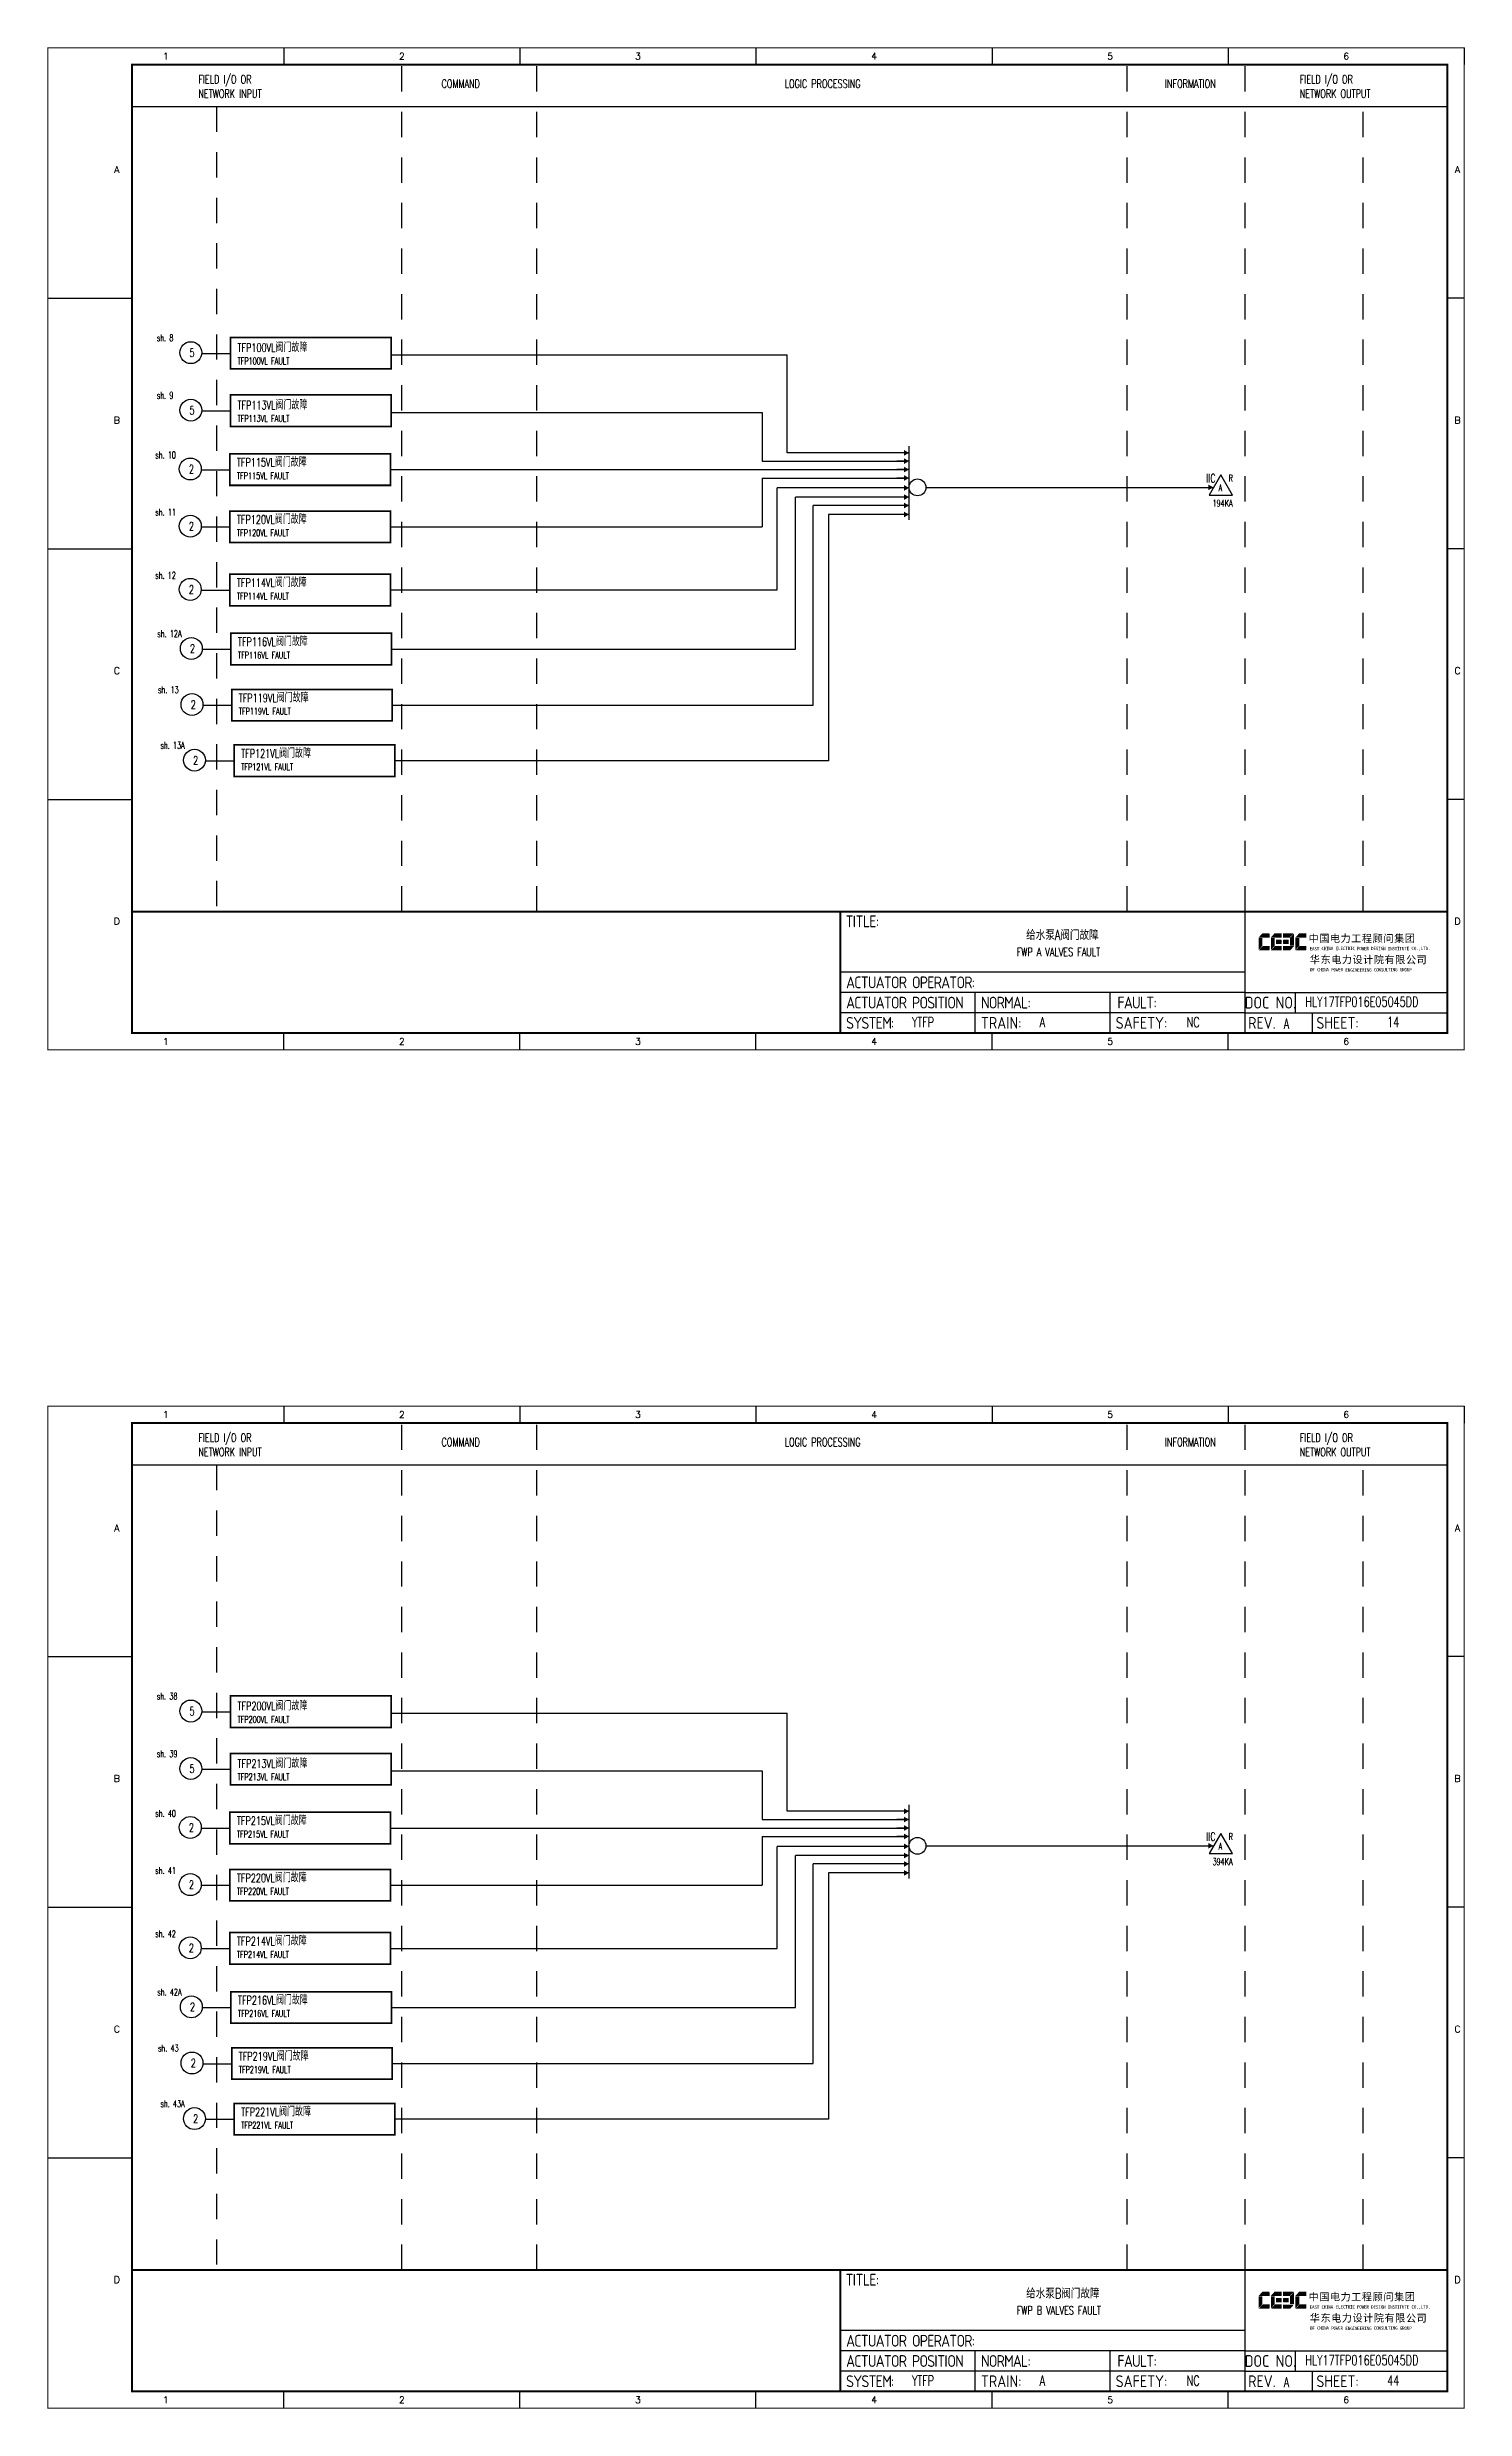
# Model space of a CAD drawing. Header units: millimetres. Extents: x 38833 to 52469, y 29493 to 32647.
# Drawn here: x 44526 to 44946, y 30242 to 30942 of the extents above; entities that cross this region are included whole.
import ezdxf
from ezdxf.enums import TextEntityAlignment as Align

# ---------------------------------------------------------------- set-up
doc = ezdxf.new("R2010")
doc.units = ezdxf.units.MM
doc.linetypes.add('JIS_02_0.7', pattern=[1.35, 0.75, -0.6])
for name, color, linetype in [('BORDER', 1, 'Continuous'), ('MLINE', 6, 'Continuous'), ('TITLE', 1, 'Continuous'), ('TK', 7, 'Continuous'), ('图框_外框线', 7, 'Continuous'), ('图框_标题栏文字', 6, 'Continuous')]:
    doc.layers.add(name, color=color, linetype=linetype)
doc.styles.add('ecepdi', font='simhei.ttf', dxfattribs={"width": 0.9})
doc.styles.get("Standard").update_dxf_attribs({"font": 'romans.shx', "width": 0.7, "bigfont": 'hztxta.shx'})
doc.styles.add('工程字', font='gbenor.shx', dxfattribs={"bigfont": 'gbcbig.shx'})

# ---------------------------------------------------------------- blocks, each defined once
blk = doc.blocks.new('A$C1E0003F3')
h = blk.add_hatch(color=152)
edge = h.paths.add_edge_path()
edge.add_ellipse((5.15, 4.41), major_axis=(0, 0.211), ratio=0.769231, start_angle=-90, end_angle=0)
edge.add_line((5.15, 4.62), (3.22, 4.62))
edge.add_line((3.22, 4.62), (2.09, 3.35))
edge.add_line((2.09, 3.35), (5.32, 3.35))
edge.add_line((5.32, 3.35), (5.32, 4.41))
h.paths.add_polyline_path([(3.22, 3.23), (2.09, 3.23), (2.09, -0.36), (3.22, 0.91)])
edge = h.paths.add_edge_path()
edge.add_line((5.32, 0.81), (3.27, 0.81))
edge.add_line((3.27, 0.81), (2.13, -0.46))
edge.add_line((2.13, -0.46), (5.15, -0.46))
edge.add_ellipse((5.15, -0.25), major_axis=(0, 0.211), ratio=0.769231, start_angle=180, end_angle=270)
edge.add_line((5.32, -0.25), (5.32, 0.81))
h = blk.add_hatch(color=152)
edge = h.paths.add_edge_path()
edge.add_ellipse((8.78, 4.41), major_axis=(0, 0.211), ratio=0.769231, start_angle=-90, end_angle=0)
edge.add_line((8.78, 4.62), (6.84, 4.62))
edge.add_line((6.84, 4.62), (5.71, 3.35))
edge.add_line((5.71, 3.35), (8.94, 3.35))
edge.add_line((8.94, 3.35), (8.94, 4.41))
h.paths.add_polyline_path([(6.84, 3.23), (5.71, 3.23), (5.71, -0.36), (6.84, 0.91)])
edge = h.paths.add_edge_path()
edge.add_ellipse((8.78, 2.49), major_axis=(0, 0.211), ratio=0.769231, start_angle=-90, end_angle=0)
edge.add_line((8.78, 2.7), (7.22, 2.7))
edge.add_line((7.22, 2.7), (7.22, 1.44))
edge.add_line((7.22, 1.44), (8.78, 1.44))
edge.add_ellipse((8.78, 1.65), major_axis=(0, 0.211), ratio=0.769231, start_angle=180, end_angle=270)
edge.add_line((8.94, 1.65), (8.94, 2.49))
edge = h.paths.add_edge_path()
edge.add_line((8.94, 0.81), (6.89, 0.81))
edge.add_line((6.89, 0.81), (5.75, -0.46))
edge.add_line((5.75, -0.46), (8.78, -0.46))
edge.add_ellipse((8.78, -0.25), major_axis=(0, 0.211), ratio=0.769231, start_angle=180, end_angle=270)
edge.add_line((8.94, -0.25), (8.94, 0.81))
h = blk.add_hatch(color=1)
edge = h.paths.add_edge_path()
edge.add_line((12.48, 4.62), (9.46, 4.62))
edge.add_ellipse((9.46, 4.41), major_axis=(0, 0.211), ratio=0.769231, start_angle=0, end_angle=90)
edge.add_line((9.3, 4.41), (9.3, 3.35))
edge.add_line((9.3, 3.35), (11.35, 3.35))
edge.add_line((11.35, 3.35), (12.48, 4.62))
h.paths.add_polyline_path([(12.57, 4.56), (11.38, 3.23), (11.38, 0.93), (12.57, 0.93)])
edge = h.paths.add_edge_path()
edge.add_line((11.03, 2.7), (9.46, 2.7))
edge.add_ellipse((9.46, 2.49), major_axis=(0, 0.211), ratio=0.769231, start_angle=0, end_angle=90)
edge.add_line((9.3, 2.49), (9.3, 1.65))
edge.add_ellipse((9.46, 1.65), major_axis=(0, 0.211), ratio=0.769231, start_angle=90, end_angle=180)
edge.add_line((9.46, 1.44), (11.03, 1.44))
edge.add_line((11.03, 1.44), (11.03, 2.7))
h = blk.add_hatch(color=1)
edge = h.paths.add_edge_path()
edge.add_line((12.58, 0.79), (9.3, 0.79))
edge.add_line((9.3, 0.79), (9.3, -0.27))
edge.add_ellipse((9.46, -0.27), major_axis=(0, 0.211), ratio=0.769231, start_angle=90, end_angle=180)
edge.add_line((9.46, -0.48), (11.43, -0.48))
edge.add_line((11.43, -0.48), (12.58, 0.79))
h = blk.add_hatch(color=152)
edge = h.paths.add_edge_path()
edge.add_ellipse((16.11, 4.41), major_axis=(0, 0.211), ratio=0.769231, start_angle=-90, end_angle=0)
edge.add_line((16.11, 4.62), (14.14, 4.62))
edge.add_line((14.14, 4.62), (13, 3.35))
edge.add_line((13, 3.35), (16.27, 3.35))
edge.add_line((16.27, 3.35), (16.27, 4.41))
h.paths.add_polyline_path([(14.14, 3.23), (13, 3.23), (13, -0.36), (14.14, 0.91)])
edge = h.paths.add_edge_path()
edge.add_line((16.27, 0.81), (14.18, 0.81))
edge.add_line((14.18, 0.81), (13.04, -0.46))
edge.add_line((13.04, -0.46), (16.03, -0.46))
edge.add_ellipse((16.03, -0.15), major_axis=(0, 0.316), ratio=0.769231, start_angle=180, end_angle=270)
edge.add_line((16.27, -0.15), (16.27, 0.81))
at = {"layer": 'TITLE', "color": 7, "style": 'ecepdi'}
for s, p in [('中', (16.92, 1.94)), ('国', (20.09, 2)), ('电', (23.25, 1.99)), ('力', (26.39, 1.96)), ('工', (29.53, 1.95)), ('程', (32.71, 1.98)), ('顾', (35.9, 1.98)), ('问', (39.09, 1.94)), ('集', (42.26, 1.98)), ('团', (45.42, 2.01)), ('华', (17.24, -4.31)), ('东', (20.45, -4.29)), ('电', (23.62, -4.35)), ('力', (26.75, -4.32)), ('设', (29.92, -4.3)), ('计', (33.05, -4.31)), ('院', (36.26, -4.29)), ('有', (39.41, -4.29)), ('限', (42.57, -4.32)), ('公', (45.78, -4.38)), ('司', (48.91, -4.35))]:
    blk.add_text(s, height=2.2, dxfattribs=at).set_placement(p)
at = {"layer": 'TITLE', "color": 7, "style": 'ecepdi', "width": 0.975}
for s, p in [('E', (17.58, 0.02)), ('A', (18.29, 0.03)), ('S', (19, 0.03)), ('T', (19.7, 0.03)), ('C', (21.1, 0.09)), ('H', (21.77, 0.09)), ('I', (22.46, 0.09)), ('N', (23.17, 0.1)), ('A', (23.86, 0.1)), ('E', (25.35, 0.09)), ('L', (26.05, 0.11)), ('E', (26.76, 0.1)), ('C', (27.46, 0.12)), ('T', (28.18, 0.11)), ('R', (28.87, 0.1)), ('I', (29.57, 0.11)), ('C', (30.28, 0.1)), ('P', (31.64, 0.09)), ('O', (32.32, 0.08)), ('W', (33.03, 0.08)), ('E', (33.72, 0.08)), ('R', (34.42, 0.09)), ('D', (35.81, 0.1)), ('E', (36.52, 0.1)), ('S', (37.2, 0.1)), ('I', (37.91, 0.09)), ('G', (38.68, 0.11)), ('N', (39.38, 0.09)), ('I', (40.72, 0.07)), ('N', (41.43, 0.08)), ('S', (42.14, 0.08)), ('T', (42.83, 0.08)), ('I', (43.52, 0.09)), ('T', (44.22, 0.07)), ('U', (44.93, 0.07)), ('T', (45.63, 0.08)), ('E', (46.34, 0.09)), ('C', (47.76, 0.11)), ('O', (48.48, 0.1)), ('L', (50.56, 0.1)), ('T', (51.27, 0.1)), ('D', (51.96, 0.1)), ('O', (17.67, -6.18)), ('OF', (18.01, -6.2)), ('F', (18.37, -6.2)), ('C', (19.8, -6.19)), ('H', (20.47, -6.19)), ('I', (21.15, -6.19)), ('N', (21.87, -6.18)), ('A', (22.56, -6.18)), ('P', (23.98, -6.2)), ('O', (24.66, -6.21)), ('W', (25.36, -6.21)), ('E', (26.06, -6.21)), ('R', (26.75, -6.2)), ('E', (28.19, -6.24)), ('N', (28.91, -6.27)), ('G', (29.62, -6.26)), ('I', (30.32, -6.27)), ('N', (31.02, -6.27)), ('E', (31.7, -6.28)), ('E', (32.41, -6.27)), ('R', (33.1, -6.24)), ('I', (33.81, -6.24)), ('N', (34.51, -6.26)), ('G', (35.2, -6.24)), ('C', (36.61, -6.19)), ('O', (37.3, -6.21)), ('N', (38, -6.2)), ('S', (38.71, -6.21)), ('U', (39.41, -6.18)), ('L', (40.11, -6.18)), ('T', (40.81, -6.19)), ('I', (41.51, -6.21)), ('N', (42.2, -6.21)), ('G', (42.91, -6.17)), ('G', (44.29, -6.2)), ('R', (45, -6.21)), ('O', (45.69, -6.22)), ('U', (46.39, -6.2)), ('P', (47.1, -6.23)), ('.', (49.23, 0.1)), (',', (49.87, 0.1)), ('.', (52.72, 0.11))]:
    blk.add_text(s, height=1, dxfattribs=at).set_placement(p, align=Align.MIDDLE_CENTER)
blk = doc.blocks.new('A$C613255F0')
for p, q in [((70, 297), (70, 292)), ((140, 297), (140, 292)), ((210, 297), (210, 292)), ((280, 297), (280, 292)), ((350, 297), (350, 292)), ((420, 297), (420, 292)), ((0, 222.75), (25, 222.75)), ((420, 222.75), (415, 222.75)), ((0, 148.5), (25, 148.5)), ((420, 148.5), (415, 148.5)), ((0, 74.25), (25, 74.25)), ((420, 74.25), (415, 74.25)), ((70, 0), (70, 5)), ((140, 0), (140, 5)), ((210, 0), (210, 5)), ((280, 0), (280, 5)), ((350, 0), (350, 5))]:
    blk.add_line(p, q)
at = {"layer": 'MLINE', "linetype": 'JIS_02_0.7', "ltscale": 10}
for p, q in [((105, 41), (105, 292)), ((145, 41), (145, 292)), ((320, 41), (320, 292)), ((355, 41), (355, 292)), ((50, 279.56), (50, 41)), ((390, 41), (390, 279.56))]:
    blk.add_line(p, q, dxfattribs=at)
at = {"layer": 'MLINE'}
blk.add_line((25, 279.56), (415, 279.56), dxfattribs=at)
at = {"layer": '图框_外框线'}
for p, q in [((355, 5), (355, 41)), ((355, 23), (235, 23)), ((355, 17), (235, 17)), ((275, 11), (275, 17)), ((315, 11), (315, 17)), ((355, 17), (415, 17)), ((370, 11), (370, 17)), ((355, 11), (235, 11)), ((355, 11), (235, 11)), ((275, 5), (275, 11)), ((315, 5), (315, 11)), ((355, 11), (415, 11)), ((375, 5), (375, 11))]:
    blk.add_line(p, q, dxfattribs=at)
for points, const_width in [([(0, 0), (420, 0), (420, 297), (0, 297)], 0.3), ([(25, 5), (415, 5), (415, 292), (25, 292)], 0.6)]:
    blk.add_lwpolyline(points, close=True, dxfattribs=dict(at, const_width=const_width))
at = {"layer": '图框_外框线', "const_width": 0.6}
blk.add_lwpolyline([(235, 41), (25, 41)], dxfattribs=at)
at = {"layer": '图框_外框线'}
blk.add_lwpolyline([(415, 41, 0.6, 0.6, 0), (235, 41, 0.6, 0.6, 0), (235, 5, 0, 0, 0)], format="xyseb", dxfattribs=at)
blk.add_blockref('A$C1E0003F3', (356.94, 29.95))
at = {"layer": 'MLINE', "char_height": 2.5, "width": 31.8959, "attachment_point": 1}
for s, insert in [('FIELD I/O OR', (44.67, 288.89)), ('COMMAND', (116.74, 287.58)), ('LOGIC PROCESSING', (218.52, 287.58)), ('INFORMATION', (331.25, 287.58)), ('FIELD I/O OR', (371.22, 288.89)), ('NETWORK INPUT', (44.67, 284.64)), ('NETWORK OUTPUT', (371.22, 284.64))]:
    blk.add_mtext(s, dxfattribs=dict(at, insert=insert))
at = {"layer": 'TK', "color": 3}
for s, p in [('1', (35, 294.5)), ('2', (105, 294.5)), ('3', (175, 294.5)), ('4', (245, 294.5)), ('5', (315, 294.5)), ('6', (385, 294.5)), ('1', (35, 2.5)), ('2', (105, 2.5)), ('3', (175, 2.5)), ('4', (245, 2.5)), ('5', (315, 2.5)), ('6', (385, 2.5))]:
    blk.add_text(s, height=2, dxfattribs=at).set_placement(p, align=Align.MIDDLE)
for s, p in [('A', (20.5, 259.88)), ('A', (418, 259.88)), ('B', (20.5, 185.62)), ('B', (418, 185.62)), ('C', (20.5, 111.38)), ('C', (418, 111.38)), ('D', (20.5, 37.12)), ('D', (418, 37.12))]:
    blk.add_text(s, height=2, dxfattribs=at).set_placement(p, align=Align.CENTER)
at = {"layer": '图框_标题栏文字', "char_height": 3.5, "style": '工程字'}
for s, insert, width, attachment_point in [('{\\T0.9; TITLE:}', (234.86, 38.09), 14.2249, 4), ('{\\T0.9; ACTUATOR OPERATOR:}', (235, 20), 40, 4), ('{\\T0.9; ACTUATOR POSITION}', (235, 14), 45, 4), ('{\\T0.9; NORMAL:}', (275, 14), 18.2557, 4), ('{\\T0.9; FAULT:}', (315.44, 14), 15, 4), ('DOC NO.', (362.5, 14), 15, 5), ('{\\T0.9; SYSTEM:}', (235, 8), 17.9526, 4), ('{\\T0.9; }TRAIN: ', (275, 8), 17.6638, 4), ('SAFETY:', (324.3, 8), 22.3993, 5), ('REV.', (360, 8), 10, 5), ('SHEET:', (382.42, 8), 20, 5)]:
    blk.add_mtext(s, dxfattribs=dict(at, insert=insert, width=width, attachment_point=attachment_point))

msp = doc.modelspace()

# ---------------------------------------------------------------- hatches: boundary and pattern name
for points in [[(44871.56, 30811.36), (44870.06, 30812.23), (44870.06, 30810.5)], [(44871.56, 30408.76), (44870.06, 30409.63), (44870.06, 30407.9)]]:
    msp.add_hatch(color=256).paths.add_polyline_path(points)
at = {"layer": 'BORDER'}
for points in [[(44781.34, 30821.58), (44779.84, 30822.45), (44779.84, 30820.72)], [(44781.34, 30819.13), (44779.84, 30820), (44779.84, 30818.27)], [(44781.34, 30816.63), (44779.84, 30817.5), (44779.84, 30815.77)], [(44781.34, 30814.13), (44779.84, 30815), (44779.84, 30813.27)], [(44781.34, 30811.19), (44779.84, 30812.06), (44779.84, 30810.32)], [(44781.34, 30808.47), (44779.84, 30809.34), (44779.84, 30807.61)], [(44781.34, 30805.98), (44779.84, 30806.84), (44779.84, 30805.11)], [(44781.34, 30803.32), (44779.84, 30804.18), (44779.84, 30802.45)], [(44781.34, 30418.99), (44779.84, 30419.85), (44779.84, 30418.12)], [(44781.34, 30416.53), (44779.84, 30417.4), (44779.84, 30415.67)], [(44781.34, 30414.03), (44779.84, 30414.9), (44779.84, 30413.17)], [(44781.34, 30411.53), (44779.84, 30412.4), (44779.84, 30410.67)], [(44781.34, 30408.59), (44779.84, 30409.46), (44779.84, 30407.72)], [(44781.34, 30405.87), (44779.84, 30406.74), (44779.84, 30405.01)], [(44781.34, 30403.38), (44779.84, 30404.24), (44779.84, 30402.51)], [(44781.34, 30400.72), (44779.84, 30401.59), (44779.84, 30399.85)]]:
    msp.add_hatch(color=256, dxfattribs=at).paths.add_polyline_path(points)

# ---------------------------------------------------------------- linework, layer by layer
for p, q in [((44580.18, 30850.98), (44571.67, 30850.98)), ((44627.8, 30850.63), (44745.28, 30850.63)), ((44745.28, 30821.58), (44745.28, 30850.63)), ((44580.18, 30833.94), (44571.67, 30833.94)), ((44627.8, 30833.58), (44737.86, 30833.58)), ((44737.86, 30833.58), (44737.86, 30819.13)), ((44627.63, 30816.63), (44737.86, 30816.63)), ((44737.86, 30819.13), (44780.57, 30819.13)), ((44737.86, 30816.63), (44780.57, 30816.63)), ((44777.74, 30821.58), (44745.28, 30821.58)), ((44580.01, 30816.49), (44571.5, 30816.49)), ((44737.86, 30814.13), (44780.57, 30814.13)), ((44737.86, 30814.13), (44737.86, 30799.68)), ((44742.26, 30780.95), (44742.26, 30811.19)), ((44779.91, 30811.19), (44742.26, 30811.19)), ((44786.39, 30811.36), (44871.56, 30811.36)), ((44779.89, 30808.47), (44747.73, 30808.47)), ((44747.73, 30763.44), (44747.73, 30808.47)), ((44779.85, 30805.98), (44752.91, 30805.98)), ((44752.91, 30746.82), (44752.91, 30805.98)), ((44779.92, 30803.32), (44757.47, 30803.32)), ((44757.47, 30803.32), (44757.47, 30730.34)), ((44580.01, 30799.54), (44571.5, 30799.54)), ((44627.63, 30799.68), (44737.86, 30799.68)), ((44580, 30780.81), (44571.49, 30780.81)), ((44627.62, 30780.95), (44742.26, 30780.95)), ((44580.32, 30763.3), (44571.8, 30763.3)), ((44627.94, 30763.44), (44747.73, 30763.44)), ((44580.54, 30746.68), (44572.02, 30746.68)), ((44628.15, 30746.82), (44752.91, 30746.82)), ((44581.26, 30730.2), (44572.75, 30730.2)), ((44757.47, 30730.34), (44628.88, 30730.34)), ((44580.18, 30448.39), (44571.67, 30448.39)), ((44627.8, 30448.03), (44745.28, 30448.03)), ((44745.28, 30418.99), (44745.28, 30448.03)), ((44580.18, 30431.34), (44571.67, 30431.34)), ((44627.8, 30430.98), (44737.86, 30430.98)), ((44737.86, 30430.98), (44737.86, 30416.53)), ((44777.74, 30418.99), (44745.28, 30418.99)), ((44580.01, 30413.89), (44571.5, 30413.89)), ((44627.63, 30414.03), (44737.86, 30414.03)), ((44737.86, 30416.53), (44780.57, 30416.53)), ((44737.86, 30414.03), (44780.57, 30414.03)), ((44737.86, 30411.53), (44780.57, 30411.53)), ((44737.86, 30411.53), (44737.86, 30397.09)), ((44742.26, 30378.36), (44742.26, 30408.59)), ((44779.91, 30408.59), (44742.26, 30408.59)), ((44779.89, 30405.87), (44747.73, 30405.87)), ((44747.73, 30360.84), (44747.73, 30405.87)), ((44786.39, 30408.76), (44871.56, 30408.76)), ((44580.01, 30396.94), (44571.5, 30396.94)), ((44627.63, 30397.09), (44737.86, 30397.09)), ((44779.85, 30403.38), (44752.91, 30403.38)), ((44752.91, 30344.22), (44752.91, 30403.38)), ((44779.92, 30400.72), (44757.47, 30400.72)), ((44757.47, 30400.72), (44757.47, 30327.74)), ((44580, 30378.21), (44571.49, 30378.21)), ((44627.62, 30378.36), (44742.26, 30378.36)), ((44580.32, 30360.7), (44571.8, 30360.7)), ((44627.94, 30360.84), (44747.73, 30360.84)), ((44580.54, 30344.08), (44572.02, 30344.08)), ((44628.15, 30344.22), (44752.91, 30344.22)), ((44581.26, 30327.6), (44572.75, 30327.6)), ((44757.47, 30327.74), (44628.88, 30327.74))]:
    msp.add_line(p, q)
at = {"const_width": 0.5}
for points in [[(44580.18, 30855.8), (44627.8, 30855.8), (44627.8, 30846.46), (44580.18, 30846.46), (44580.18, 30855.8)], [(44580.18, 30838.75), (44627.8, 30838.75), (44627.8, 30829.41), (44580.18, 30829.41), (44580.18, 30838.75)], [(44580.01, 30821.3), (44627.63, 30821.3), (44627.63, 30811.96), (44580.01, 30811.96), (44580.01, 30821.3)], [(44580.01, 30804.35), (44627.63, 30804.35), (44627.63, 30795.01), (44580.01, 30795.01), (44580.01, 30804.35)], [(44580, 30785.62), (44627.62, 30785.62), (44627.62, 30776.28), (44580, 30776.28), (44580, 30785.62)], [(44580.32, 30768.11), (44627.94, 30768.11), (44627.94, 30758.77), (44580.32, 30758.77), (44580.32, 30768.11)], [(44580.54, 30751.49), (44628.15, 30751.49), (44628.15, 30742.15), (44580.54, 30742.15), (44580.54, 30751.49)], [(44581.26, 30735.01), (44628.88, 30735.01), (44628.88, 30725.67), (44581.26, 30725.67), (44581.26, 30735.01)], [(44580.18, 30453.2), (44627.8, 30453.2), (44627.8, 30443.86), (44580.18, 30443.86), (44580.18, 30453.2)], [(44580.18, 30436.15), (44627.8, 30436.15), (44627.8, 30426.81), (44580.18, 30426.81), (44580.18, 30436.15)], [(44580.01, 30418.7), (44627.63, 30418.7), (44627.63, 30409.36), (44580.01, 30409.36), (44580.01, 30418.7)], [(44580.01, 30401.76), (44627.63, 30401.76), (44627.63, 30392.41), (44580.01, 30392.41), (44580.01, 30401.76)], [(44580, 30383.03), (44627.62, 30383.03), (44627.62, 30373.68), (44580, 30373.68), (44580, 30383.03)], [(44580.32, 30365.51), (44627.94, 30365.51), (44627.94, 30356.17), (44580.32, 30356.17), (44580.32, 30365.51)], [(44580.54, 30348.89), (44628.15, 30348.89), (44628.15, 30339.55), (44580.54, 30339.55), (44580.54, 30348.89)], [(44581.26, 30332.41), (44628.88, 30332.41), (44628.88, 30323.07), (44581.26, 30323.07), (44581.26, 30332.41)]]:
    msp.add_lwpolyline(points, dxfattribs=at)
at = {"color": 1}
for points in [[(44877.28, 30809.03), (44873.82, 30815.03), (44870.35, 30809.03)], [(44877.28, 30406.43), (44873.82, 30412.43), (44870.35, 30406.43)]]:
    msp.add_lwpolyline(points, close=True, dxfattribs=at)
for centre in [(44568.43, 30851.29), (44568.43, 30834.25), (44568.26, 30816.8), (44568.26, 30799.85), (44568.25, 30781.12), (44568.57, 30763.61), (44568.78, 30746.99), (44569.51, 30730.51), (44568.43, 30448.69), (44568.43, 30431.65), (44568.26, 30414.2), (44568.26, 30397.25), (44568.25, 30378.52), (44568.57, 30361.01), (44568.78, 30344.39), (44569.51, 30327.91)]:
    msp.add_circle(centre, 3.25)
at = {"layer": 'BORDER'}
for p, q in [((44781.33, 30821.58), (44777.74, 30821.58)), ((44781.33, 30819.13), (44777.74, 30819.13)), ((44781.33, 30816.63), (44777.74, 30816.63)), ((44781.33, 30823.53), (44781.33, 30801.7)), ((44781.33, 30814.13), (44777.74, 30814.13)), ((44781.33, 30811.19), (44777.74, 30811.19)), ((44781.33, 30808.47), (44777.74, 30808.47)), ((44781.33, 30805.98), (44777.74, 30805.98)), ((44781.33, 30803.32), (44777.74, 30803.32)), ((44781.33, 30418.99), (44777.74, 30418.99)), ((44781.33, 30420.94), (44781.33, 30399.1)), ((44781.33, 30416.53), (44777.74, 30416.53)), ((44781.33, 30414.03), (44777.74, 30414.03)), ((44781.33, 30411.53), (44777.74, 30411.53)), ((44781.33, 30408.59), (44777.74, 30408.59)), ((44781.33, 30405.87), (44777.74, 30405.87)), ((44781.33, 30403.38), (44777.74, 30403.38)), ((44781.33, 30400.72), (44777.74, 30400.72))]:
    msp.add_line(p, q, dxfattribs=at)
for centre in [(44783.89, 30811.35), (44783.89, 30408.75)]:
    msp.add_circle(centre, 2.5, dxfattribs=at)

# ---------------------------------------------------------------- block references
for p in [(44525.99, 30644.65), (44525.99, 30242.06)]:
    msp.add_blockref('A$C613255F0', p)

# ---------------------------------------------------------------- texts
at = {"color": 1, "width": 0.7}
for p in [(44873.67, 30810.22), (44873.67, 30407.62)]:
    msp.add_text('A', height=2, dxfattribs=at).set_placement(p, align=Align.CENTER)
at = {"width": 0.7}
for s, height, p in [('给水泵A阀门故障  ', 3, (44816.1, 30677.2)), ('FWP A VALVES FAULT ', 2.5, (44813.3, 30672.41)), ('给水泵B阀门故障  ', 3, (44816.1, 30274.6)), ('FWP B VALVES FAULT ', 2.5, (44813.3, 30269.81))]:
    msp.add_text(s, height=height, dxfattribs=at).set_placement(p)
at = {"color": 4, "char_height": 2, "width": 73.0067, "attachment_point": 1}
for s, insert in [('sh. 8', (44558.34, 30856.68)), ('sh. 9', (44558.34, 30839.64)), ('sh. 10', (44557.87, 30821.96)), ('sh. 11', (44557.87, 30805.01)), ('sh. 12', (44557.86, 30786.28)), ('sh. 12A', (44558.48, 30769)), ('sh. 13', (44558.7, 30752.38)), ('sh. 13A', (44559.42, 30735.9)), ('sh. 38', (44558.34, 30454.08)), ('sh. 39', (44558.34, 30437.04)), ('sh. 40', (44557.87, 30419.36)), ('sh. 41', (44557.87, 30402.41)), ('sh. 42', (44557.86, 30383.68)), ('sh. 42A', (44558.48, 30366.4)), ('sh. 43', (44558.7, 30349.78)), ('sh. 43A', (44559.42, 30333.3))]:
    msp.add_mtext(s, dxfattribs=dict(at, insert=insert))
at = {"attachment_point": 1}
for s, insert, char_height, width in [('5', (44568.03, 30852.5), 2.5, 73.0067), ('TFP100VL阀门故障', (44582.26, 30854.02), 2.5, 73.0067), ('TFP100VL FAULT', (44582.26, 30849.81), 2, 73.0067), ('5', (44568.03, 30835.46), 2.5, 73.0067), ('TFP113VL FAULT', (44582.26, 30832.76), 2, 73.0067), ('TFP113VL阀门故障', (44582.26, 30836.97), 2.5, 73.0067), ('2', (44567.86, 30818.01), 2.5, 73.0067), ('TFP115VL阀门故障', (44582.09, 30820.02), 2.5, 73.0067), ('TFP115VL FAULT', (44582.09, 30815.81), 2, 73.0067), ('IIC', (44869.5, 30815.33), 2.5, 4.5039), ('R', (44876.13, 30815.1), 2, 73.0067), ('TFP120VL阀门故障', (44582.09, 30803.08), 2.5, 73.0067), ('194KA', (44871.36, 30807.65), 2, 73.0067), ('2', (44567.86, 30801.06), 2.5, 73.0067), ('TFP120VL FAULT', (44582.09, 30798.87), 2, 73.0067), ('2', (44567.85, 30782.33), 2.5, 73.0067), ('TFP114VL阀门故障', (44582.08, 30784.35), 2.5, 73.0067), ('TFP114VL FAULT', (44582.08, 30780.14), 2, 73.0067), ('2', (44568.17, 30764.82), 2.5, 73.0067), ('TFP116VL FAULT', (44582.4, 30762.63), 2, 73.0067), ('TFP116VL阀门故障', (44582.4, 30766.84), 2.5, 73.0067), ('2', (44568.39, 30748.2), 2.5, 73.0067), ('TFP119VL阀门故障', (44582.62, 30750.21), 2.5, 73.0067), ('TFP119VL FAULT', (44582.62, 30746), 2, 73.0067), ('TFP121VL阀门故障', (44583.34, 30733.73), 2.5, 73.0067), ('2', (44569.11, 30731.72), 2.5, 73.0067), ('TFP121VL FAULT', (44583.34, 30729.52), 2, 73.0067), ('YTFP', (44782.23, 30654.34), 3, 8.5983), ('A', (44820.1, 30654.34), 3, 4.8474), ('NC', (44863.68, 30654.34), 3, 4.8474), ('A', (44892.47, 30653.9), 3, 8.5983), ('5', (44568.03, 30449.9), 2.5, 73.0067), ('TFP200VL FAULT', (44582.26, 30447.21), 2, 73.0067), ('TFP200VL阀门故障', (44582.26, 30451.42), 2.5, 73.0067), ('5', (44568.03, 30432.86), 2.5, 73.0067), ('TFP213VL阀门故障', (44582.26, 30434.37), 2.5, 73.0067), ('TFP213VL FAULT', (44582.26, 30430.16), 2, 73.0067), ('TFP215VL阀门故障', (44582.09, 30417.42), 2.5, 73.0067), ('2', (44567.86, 30415.41), 2.5, 73.0067), ('TFP215VL FAULT', (44582.09, 30413.21), 2, 73.0067), ('IIC', (44869.5, 30412.73), 2.5, 4.5039), ('R', (44876.13, 30412.51), 2, 73.0067), ('394KA', (44871.36, 30405.05), 2, 73.0067), ('2', (44567.86, 30398.46), 2.5, 73.0067), ('TFP220VL阀门故障', (44582.09, 30400.48), 2.5, 73.0067), ('TFP220VL FAULT', (44582.09, 30396.27), 2, 73.0067), ('2', (44567.85, 30379.73), 2.5, 73.0067), ('TFP214VL FAULT', (44582.08, 30377.54), 2, 73.0067), ('TFP214VL阀门故障', (44582.08, 30381.75), 2.5, 73.0067), ('2', (44568.17, 30362.22), 2.5, 73.0067), ('TFP216VL阀门故障', (44582.4, 30364.24), 2.5, 73.0067), ('TFP216VL FAULT', (44582.4, 30360.03), 2, 73.0067), ('TFP219VL阀门故障', (44582.62, 30347.61), 2.5, 73.0067), ('2', (44568.39, 30345.6), 2.5, 73.0067), ('TFP219VL FAULT', (44582.62, 30343.4), 2, 73.0067), ('2', (44569.11, 30329.12), 2.5, 73.0067), ('TFP221VL FAULT', (44583.34, 30326.93), 2, 73.0067), ('TFP221VL阀门故障', (44583.34, 30331.14), 2.5, 73.0067), ('YTFP', (44782.23, 30251.74), 3, 8.5983), ('A', (44820.1, 30251.74), 3, 4.8474), ('NC', (44863.68, 30251.74), 3, 4.8474), ('A', (44892.47, 30251.3), 3, 8.5983)]:
    msp.add_mtext(s, dxfattribs=dict(at, insert=insert, char_height=char_height, width=width))
at = {"width": 0.7}
for tag, p, s in [('HLY17TFP016E05045DD', (44898.85, 30657.41), ''), ('14', (44923.13, 30651.41), '1'), ('HLY17TFP016E05045DD', (44898.85, 30254.81), ''), ('44', (44923.13, 30248.81), '1')]:
    msp.add_attdef(tag, p, s, height=3, dxfattribs=at)

doc.saveas('drawing.dxf')
